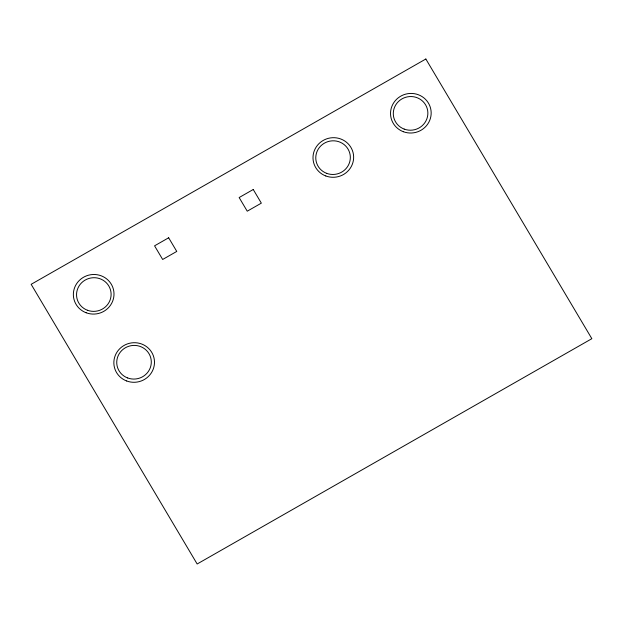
<?xml version="1.0" encoding="UTF-8"?>
<svg xmlns="http://www.w3.org/2000/svg" width="623" height="623" viewBox="0 0 623 623"><rect width="100%" height="100%" fill="white"/><g stroke="black" fill="none" stroke-linecap="round" stroke-linejoin="round"><path stroke-width="0.93" d="M425.844 59.006L31.15 284.314L197.156 563.994L591.85 338.686L425.844 59.006M168.662 237.784L154.566 245.828L162.665 259.472L176.761 251.427L168.662 237.784M253.242 189.501L239.146 197.546L247.245 211.189L261.341 203.145L253.242 189.501M126.648 380.972A20.341 19.772 -11.9 0 0 154.278 359.424A20.341 19.772 -11.9 0 0 121.586 347.097A20.341 19.772 -11.9 0 0 126.648 380.972M403.33 131.702A20.341 19.772 -11.9 0 0 430.96 110.154A20.341 19.772 -11.9 0 0 398.261 97.827A20.341 19.772 -11.9 0 0 403.33 131.702M325.798 175.966A20.341 19.772 -11.9 0 0 353.428 154.411A20.341 19.772 -11.9 0 0 320.736 142.083A20.341 19.772 -11.9 0 0 325.798 175.966M86.161 312.762A20.341 19.772 -11.9 0 0 113.791 291.206A20.341 19.772 -11.9 0 0 81.091 278.886A20.341 19.772 -11.9 0 0 86.161 312.762M87.438 310.254A17.304 16.813 -11.9 0 0 110.933 291.922A17.304 16.813 -11.9 0 0 83.132 281.44A17.304 16.813 -11.9 0 0 87.438 310.254M326.662 173.35A17.304 16.813 -11.9 0 0 350.157 155.026A17.304 16.813 -11.9 0 0 322.348 144.544A17.304 16.813 -11.9 0 0 326.662 173.35M404.187 129.093A17.304 16.813 -11.9 0 0 427.69 110.762A17.304 16.813 -11.9 0 0 399.88 100.28A17.304 16.813 -11.9 0 0 404.187 129.093M127.622 377.951A17.304 16.813 -11.9 0 0 151.124 359.627A17.304 16.813 -11.9 0 0 123.315 349.145A17.304 16.813 -11.9 0 0 127.622 377.951"/></g></svg>
